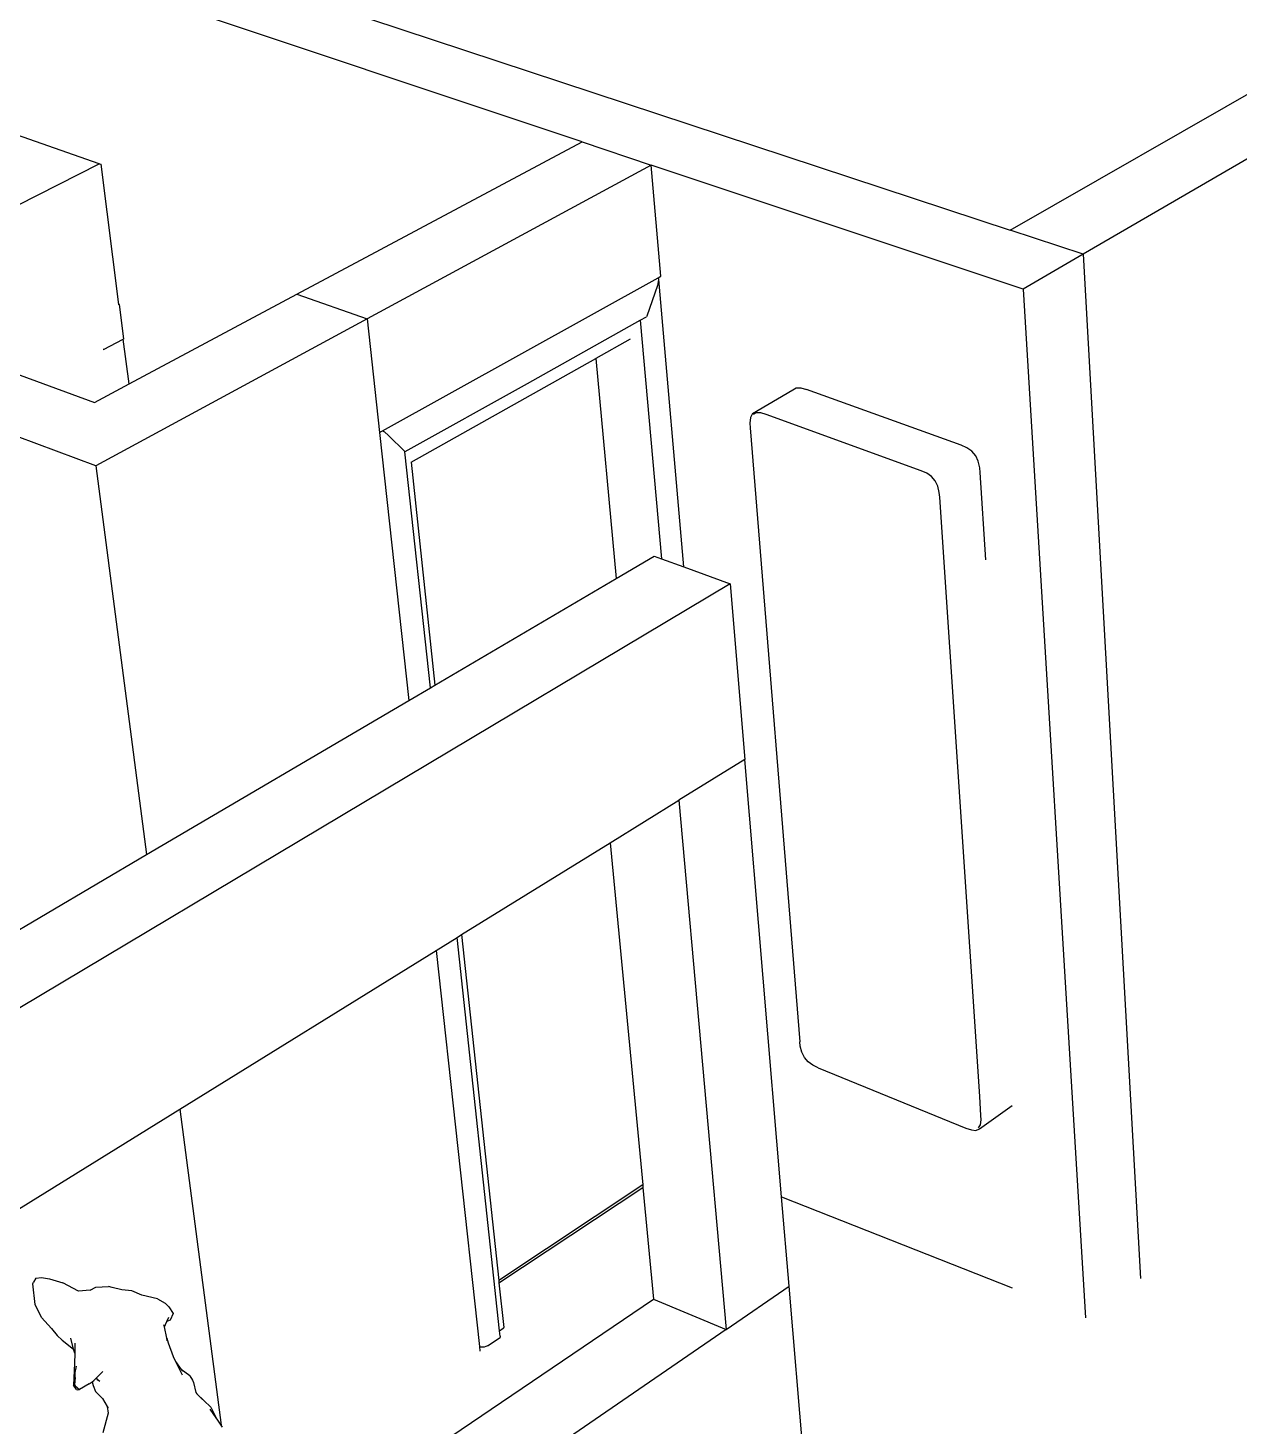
# Model space of a CAD drawing. Header units: millimetres. Extents: x -650 to 3773, y 316 to 2389.
# Drawn here: x 1525.9 to 1712.7, y 1989.9 to 2205.5 of the extents above; entities that cross this region are included whole.
import ezdxf

# ---------------------------------------------------------------- set-up
doc = ezdxf.new("R2010")
doc.units = ezdxf.units.MM

# ---------------------------------------------------------------- blocks, each defined once
blk = doc.blocks.new('A$Ca364616d')
for p, q in [((516.01, 590.17), (890.87, 805.19)), ((327.02, 652.57), (516.01, 590.17)), ((449.96, 603.8), (326.63, 645.01)), ((578.36, 616.2), (527.24, 586.46)), ((375.5, 600.43), (354.08, 607.88)), ((405.99, 580.31), (449.96, 603.8)), ((449.96, 603.8), (460.64, 600.23)), ((349.68, 587.3), (375.5, 600.42)), ((375.5, 600.42), (375.5, 600.43)), ((375.53, 600.43), (375.5, 600.42)), ((375.53, 600.43), (375.76, 600.35)), ((378.51, 578.74), (375.76, 600.35)), ((460.64, 600.23), (416.8, 576.5)), ((462.14, 583.08), (460.64, 600.23)), ((517.99, 581.08), (460.64, 600.23)), ((374.94, 553.84), (276.11, 590.53)), ((527.24, 586.46), (516.01, 590.17)), ((527.24, 586.46), (517.99, 581.08)), ((527.24, 586.46), (536.12, 428.53)), ((419.2, 559.24), (461.71, 582.84)), ((461.77, 582.59), (461.6, 581.63)), ((461.71, 582.84), (461.72, 582.85)), ((461.71, 582.84), (461.77, 582.59)), ((461.72, 582.85), (462.14, 583.08)), ((461.8, 582.56), (461.72, 582.85)), ((465.68, 538.24), (461.8, 582.56)), ((380.08, 566.47), (405.99, 580.31)), ((405.99, 580.31), (416.8, 576.5)), ((461.6, 581.63), (459.93, 576.92)), ((517.99, 581.08), (527.63, 422.46)), ((378.59, 578.71), (378.51, 578.74)), ((378.52, 578.68), (378.51, 578.74)), ((379.27, 573.41), (378.59, 578.71)), ((416.8, 576.5), (374.94, 553.84)), ((416.8, 576.5), (418.72, 558.97)), ((441.56, 566.56), (458.95, 576.31)), ((458.95, 576.31), (459.89, 576.83)), ((458.95, 576.31), (462.24, 539.49)), ((459.93, 576.92), (459.89, 576.83)), ((345.76, 574.25), (374.76, 563.62)), ((376.15, 571.76), (376.11, 571.77)), ((376.15, 571.76), (379.2, 573.37)), ((379.27, 573.41), (379.2, 573.37)), ((380.08, 566.47), (379.2, 573.37)), ((457.37, 573.36), (452.09, 570.4)), ((423.58, 554.41), (452.09, 570.4)), ((452.09, 570.4), (455.23, 536.48)), ((374.76, 563.62), (380.08, 566.47)), ((422.69, 556.03), (441.56, 566.56)), ((476.24, 561.91), (482.5, 565.57)), ((482.5, 565.57), (483, 565.86)), ((483, 565.86), (483.72, 565.86)), ((483.72, 565.86), (484.58, 565.6)), ((508.43, 557.01), (484.58, 565.6)), ((475.94, 561.31), (475.85, 560.4)), ((476.24, 561.91), (475.94, 561.31)), ((476.83, 562.03), (476.36, 561.76)), ((477.53, 562.02), (476.83, 562.03)), ((478.37, 561.77), (477.53, 562.02)), ((502.26, 553.09), (478.37, 561.77)), ((418.72, 558.97), (419.2, 559.24)), ((418.72, 558.97), (423.23, 517.67)), ((419.2, 559.24), (419.48, 559.06)), ((419.48, 559.06), (420.12, 558.52)), ((420.12, 558.52), (422.61, 556.06)), ((475.85, 560.4), (475.88, 559.68)), ((475.88, 559.68), (483.56, 465.02)), ((509.31, 556.63), (508.43, 557.01)), ((510.09, 556.1), (509.31, 556.63)), ((422.61, 556.06), (422.69, 556.03)), ((422.61, 556.06), (422.64, 556.03)), ((422.64, 556.03), (422.65, 556)), ((426.57, 519.63), (422.65, 556)), ((423.58, 554.42), (423.58, 554.41)), ((423.58, 554.41), (427.26, 520.04)), ((510.68, 555.4), (510.09, 556.1)), ((511.09, 554.54), (510.68, 555.4)), ((511.32, 553.52), (511.09, 554.54)), ((374.94, 553.84), (382.79, 493.88)), ((503.14, 552.72), (502.26, 553.09)), ((503.88, 552.2), (503.14, 552.72)), ((504.44, 551.55), (503.88, 552.2)), ((511.39, 552.79), (511.32, 553.52)), ((512.24, 539.35), (511.39, 552.79)), ((504.83, 550.73), (504.44, 551.55)), ((505.06, 549.74), (504.83, 550.73)), ((505.13, 549.02), (505.06, 549.74)), ((511.31, 456.58), (505.13, 549.02)), ((455.23, 536.48), (461.07, 539.92)), ((461.07, 539.92), (462.24, 539.49)), ((462.24, 539.49), (465.68, 538.24)), ((465.68, 538.24), (472.79, 535.66)), ((472.79, 535.66), (245.61, 400.1)), ((427.26, 520.04), (455.23, 536.48)), ((472.79, 535.66), (475.07, 508.57)), ((423.23, 517.67), (426.57, 519.63)), ((426.57, 519.63), (427.26, 520.04)), ((382.79, 493.88), (423.23, 517.67)), ((475.07, 508.57), (464.87, 502.26)), ((480.75, 441.13), (475.07, 508.57)), ((454.3, 495.72), (464.87, 502.26)), ((464.87, 502.26), (472.18, 420.64)), ((312.69, 452.67), (382.79, 493.88)), ((431.39, 481.54), (454.3, 495.72)), ((454.3, 495.72), (459.32, 442.94)), ((427.45, 479.1), (430.71, 481.12)), ((430.71, 481.12), (431.39, 481.54)), ((437.24, 420.46), (430.71, 481.12)), ((431.39, 481.54), (437.11, 428.22)), ((387.92, 454.64), (427.45, 479.1)), ((427.45, 479.1), (434.13, 418.01)), ((483.63, 464.36), (483.56, 465.02)), ((483.86, 463.41), (483.63, 464.36)), ((484.27, 462.6), (483.86, 463.41)), ((484.84, 461.93), (484.27, 462.6)), ((485.57, 461.4), (484.84, 461.93)), ((486.41, 461.01), (485.57, 461.4)), ((486.41, 461.01), (509.17, 451.71)), ((511.25, 451.59), (516.31, 455.19)), ((511.5, 453.65), (511.31, 456.58)), ((332.44, 420.3), (387.92, 454.64)), ((387.92, 454.64), (394.29, 405.91)), ((511.43, 452.23), (511.52, 453.01)), ((511.52, 453.01), (511.5, 453.65)), ((509.17, 451.71), (510.02, 451.42)), ((510.02, 451.42), (510.73, 451.36)), ((510.73, 451.36), (511.25, 451.59)), ((511.14, 451.74), (511.43, 452.23)), ((459.32, 442.94), (437.11, 428.22)), ((437.15, 427.83), (459.36, 442.53)), ((459.32, 442.94), (459.36, 442.53)), ((459.36, 442.53), (460.99, 425.31)), ((480.75, 441.13), (516.29, 427.06)), ((481.91, 427.32), (480.75, 441.13)), ((365.22, 427.7), (365.35, 427.95)), ((365.59, 424.51), (365.22, 427.7)), ((365.7, 428.56), (365.35, 427.95)), ((365.7, 428.56), (366.59, 428.65)), ((366.59, 428.65), (367.81, 428.48)), ((367.81, 428.48), (369.85, 427.83)), ((372.3, 426.56), (369.85, 427.83)), ((374.1, 426.73), (374.94, 427.16)), ((374.94, 427.16), (376.93, 427.3)), ((377.5, 427.14), (376.93, 427.3)), ((378.98, 426.76), (377.5, 427.14)), ((437.11, 428.22), (437.15, 427.83)), ((437.15, 427.83), (437.89, 420.95)), ((472.18, 420.64), (481.91, 427.32)), ((486.61, 371.51), (481.91, 427.32)), ((374.1, 426.73), (372.3, 426.56)), ((380.49, 426.6), (378.98, 426.76)), ((382.07, 425.94), (380.49, 426.6)), ((384.5, 425.37), (382.07, 425.94)), ((384.5, 425.37), (385.65, 424.73)), ((405.04, 387.47), (460.99, 425.31)), ((460.99, 425.31), (472.18, 420.64)), ((366.6, 422.49), (365.59, 424.51)), ((385.65, 424.73), (386.2, 424.16)), ((386.2, 424.16), (386.87, 423.11)), ((386.87, 423.11), (386.44, 422.08)), ((472.18, 420.64), (287.11, 293.72)), ((366.6, 422.49), (368.14, 420.78)), ((368.14, 420.78), (368.99, 419.72)), ((385.53, 421.07), (385.46, 421.38)), ((385.53, 421.07), (385.89, 421.86)), ((385.9, 419.3), (385.53, 421.07)), ((385.89, 421.86), (386.21, 422.57)), ((386.44, 422.08), (385.89, 421.86)), ((437.24, 420.46), (437.8, 420.84)), ((437.33, 419.63), (437.24, 420.46)), ((437.8, 420.84), (437.85, 420.88)), ((437.85, 420.88), (437.88, 420.92)), ((437.88, 420.92), (437.89, 420.95)), ((369.78, 419.03), (368.99, 419.72)), ((369.78, 419.03), (371.54, 417.6)), ((371.54, 417.6), (371.09, 419.3)), ((371.72, 418.56), (371.7, 417.01)), ((385.9, 419.3), (386.11, 418.61)), ((385.98, 418.89), (385.9, 419.3)), ((386.11, 418.61), (386.87, 416.49)), ((435.38, 418.13), (437.34, 419.44)), ((437.33, 419.63), (437.34, 419.44)), ((371.7, 417.01), (371.54, 417.6)), ((371.7, 417.01), (371.68, 415.4)), ((386.87, 416.49), (387.26, 415.7)), ((434.33, 417.95), (434.13, 418.01)), ((434.13, 418.01), (434.21, 417.3)), ((434.87, 417.95), (434.33, 417.95)), ((435.38, 418.13), (434.87, 417.95)), ((371.68, 415.4), (371.54, 412.05)), ((371.74, 414.01), (371.66, 412.11)), ((371.91, 415), (371.74, 414.01)), ((376.04, 414.19), (375, 413.12)), ((387.26, 415.7), (388.12, 414.5)), ((387.26, 415.7), (388.27, 413.65)), ((389.47, 413.51), (388.12, 414.5)), ((388.12, 414.5), (388.31, 414.24)), ((371.96, 411.38), (371.54, 412.05)), ((371.76, 413.23), (371.66, 412.11)), ((371.66, 412.11), (371.78, 411.97)), ((371.66, 412.11), (371.78, 411.99)), ((371.78, 411.97), (372.42, 411.39)), ((373.95, 412.26), (372.42, 411.39)), ((373.95, 412.26), (374.39, 412.58)), ((374.39, 412.58), (374.66, 412.77)), ((374.39, 412.58), (374.57, 412.03)), ((374.57, 412.03), (374.92, 411.1)), ((375, 413.12), (374.66, 412.77)), ((375, 413.12), (375.27, 412.86)), ((375, 413.12), (375.18, 412.99)), ((375, 413.12), (375, 413.12)), ((375.27, 412.86), (375.18, 412.99)), ((375.18, 412.99), (375.59, 412.68)), ((389.47, 413.51), (389.86, 412.82)), ((389.86, 412.82), (390.03, 412.48)), ((390.03, 412.48), (390.39, 410.93)), ((371.96, 411.38), (372.07, 411.36)), ((372.07, 411.36), (372.42, 411.39)), ((374.92, 411.1), (375.97, 409.99)), ((375.97, 409.99), (376.7, 408.78)), ((390.39, 410.93), (390.56, 410.75)), ((392.71, 408.67), (390.56, 410.75)), ((390.56, 410.75), (391.41, 409.86)), ((376.89, 407.76), (376.06, 404.71)), ((376.7, 408.78), (376.89, 407.76)), ((376.7, 408.78), (376.84, 408.55)), ((393.54, 407.05), (392.61, 408.37)), ((392.71, 408.67), (393.54, 407.05)), ((393.8, 406.69), (393.54, 407.05)), ((394.29, 405.91), (393.8, 406.69)), ((394.48, 405.61), (394.29, 405.91))]:
    blk.add_line(p, q)

msp = doc.modelspace()

# ---------------------------------------------------------------- block references
msp.add_blockref('A$Ca364616d', (1161.39, 1584.18))

doc.saveas('drawing.dxf')
